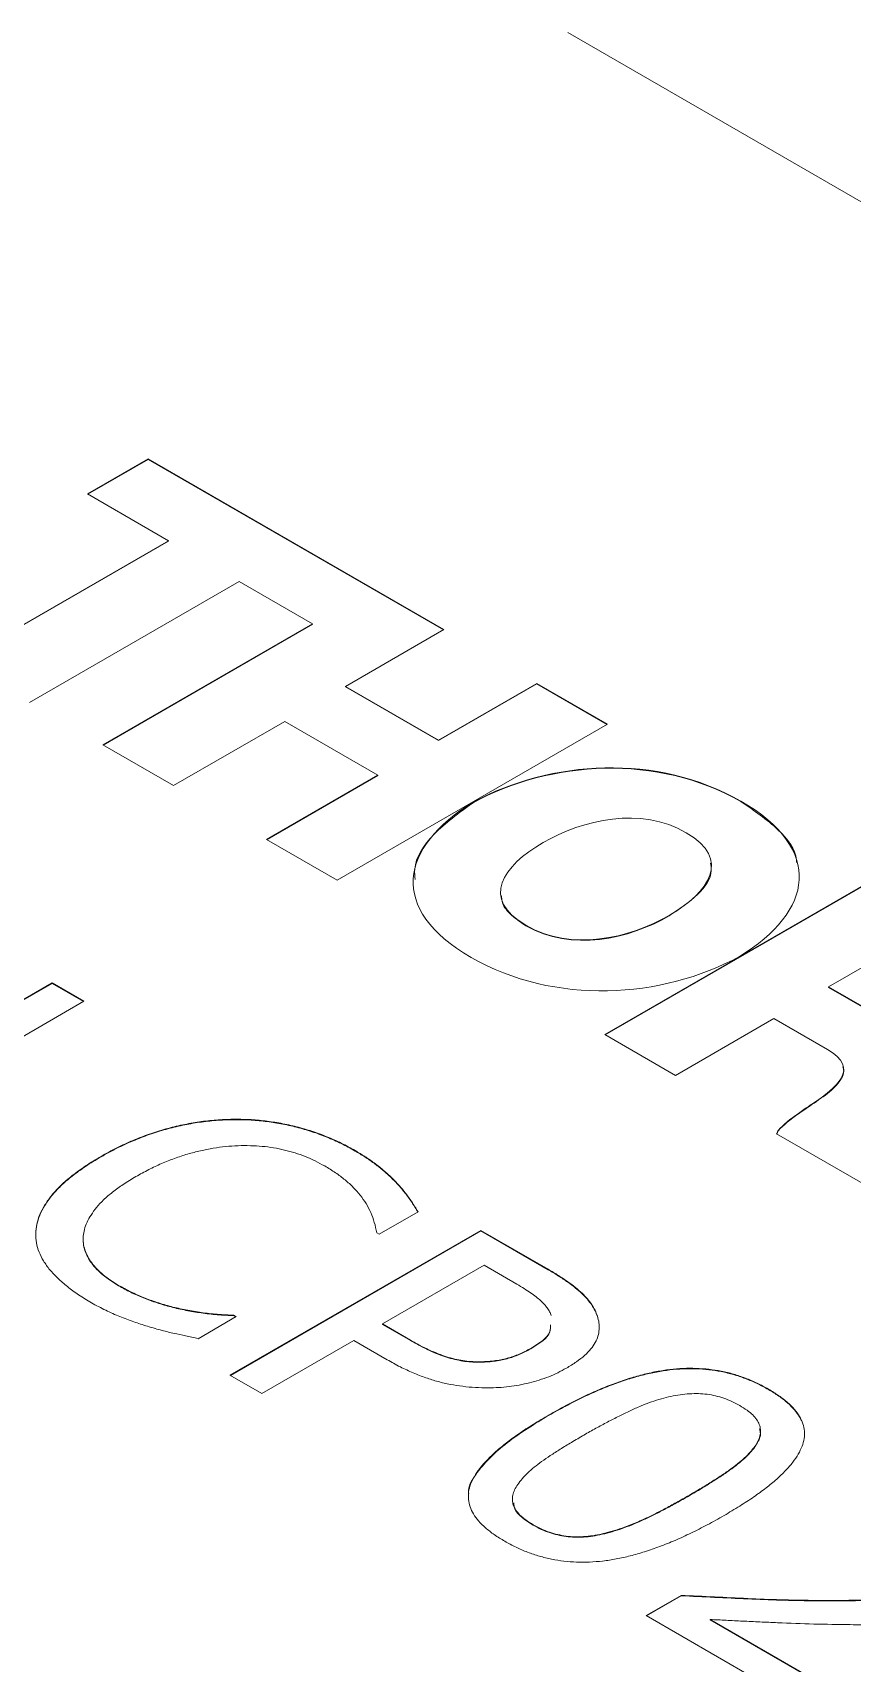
# Model space of a CAD drawing. Header units: inches. Extents: x 0.1 to 10.9, y 0 to 8.5.
# Drawn here: x 9.8673 to 9.9423, y 7.3138 to 7.4632 of the extents above; entities that cross this region are included whole.
import ezdxf

# ---------------------------------------------------------------- set-up
doc = ezdxf.new("R2010")
doc.units = ezdxf.units.IN
doc.header["$MEASUREMENT"] = 0

msp = doc.modelspace()

# ---------------------------------------------------------------- linework, layer by layer
at = {"color": 7, "linetype": 'Continuous', "lineweight": 0}
for p, q in [((9.9162695463, 7.463173764), (10.1117468184, 7.3503271368)), ((9.8723020498, 7.420921815), (9.8778480158, 7.4241234331)), ((9.8723374108, 7.4209014015), (9.8778480158, 7.424082606)), ((9.8778480158, 7.4241234331), (9.9049214677, 7.4084942619)), ((9.8778480158, 7.424082606), (9.8778480158, 7.4241234331)), ((9.8778480158, 7.424082606), (9.9048861066, 7.4084738484)), ((9.8797149094, 7.4166424623), (9.8723020498, 7.420921815)), ((9.860512138, 7.4055569383), (9.8797149094, 7.4166424623)), ((9.8605474991, 7.4055365248), (9.8797149094, 7.4166016352)), ((9.8797149094, 7.4166016352), (9.8797149094, 7.4166424623)), ((9.8861881655, 7.4129056852), (9.8669852607, 7.4018200842)), ((9.8929031116, 7.4090292293), (9.8861881655, 7.4129056852)), ((9.8737002068, 7.3979436283), (9.8929031116, 7.4090292293)), ((9.8737355679, 7.3979232148), (9.8929031116, 7.4089884022)), ((9.8929031116, 7.4089884022), (9.8929031116, 7.4090292293)), ((9.9049214677, 7.4084942619), (9.8959090982, 7.4032915318)), ((9.8959090982, 7.4032915318), (9.9044360234, 7.3983690426)), ((9.8959090982, 7.4032507047), (9.8959090982, 7.4032915318)), ((9.8959090982, 7.4032507047), (9.9044360234, 7.3983282156)), ((9.9044360234, 7.3983690426), (9.9134483929, 7.4035717728)), ((9.9044360234, 7.3983282156), (9.9134483929, 7.4035309457)), ((9.9134483929, 7.4035717728), (9.9199217152, 7.3998348034)), ((9.9134483929, 7.4035309457), (9.9134483929, 7.4035717728)), ((9.9134483929, 7.4035309457), (9.9198863541, 7.3998143898)), ((9.8903640644, 7.4000904519), (9.8801727303, 7.39420712)), ((9.8988909897, 7.3951679628), (9.8903640644, 7.4000904519)), ((9.9199217152, 7.3998348034), (9.8951729779, 7.3855476614)), ((9.8801727303, 7.39420712), (9.8737002068, 7.3979436283)), ((9.9044360234, 7.3983282156), (9.9044360234, 7.3983690426)), ((9.8886996556, 7.3892846308), (9.8988909897, 7.3951679628)), ((9.8887350167, 7.3892642173), (9.8988909897, 7.3951271357)), ((9.8988909897, 7.3951271357), (9.8988909897, 7.3951679628)), ((9.9076026006, 7.3926426387), (9.9076026006, 7.3926834658)), ((9.8951729779, 7.3855476614), (9.8886996556, 7.3892846308)), ((9.9196658472, 7.3714082289), (9.9444145846, 7.3856953709)), ((9.9197012083, 7.3713878154), (9.9444145846, 7.3856545438)), ((9.9457485079, 7.3789914896), (9.9401683951, 7.375770159)), ((9.8460703218, 7.3628685144), (9.8690512922, 7.3761351462)), ((9.8461056829, 7.3628481009), (9.8690512922, 7.3760943192)), ((9.8690512922, 7.3761351462), (9.8719602758, 7.3744558257)), ((9.8690512922, 7.3760943192), (9.8690512922, 7.3761351462)), ((9.8690512922, 7.3760943192), (9.8719249147, 7.3744354122)), ((9.9401683951, 7.375770159), (9.9455975429, 7.3726359786)), ((9.9401683951, 7.3757293319), (9.9401683951, 7.375770159)), ((9.9401683951, 7.3757293319), (9.9455975429, 7.3725951516)), ((9.8719602758, 7.3744558257), (9.8515973907, 7.3627005823)), ((9.9351519384, 7.3728742202), (9.9261391695, 7.3676712595)), ((9.9400598977, 7.3700409156), (9.9351519384, 7.3728742202)), ((9.9261391695, 7.3676712595), (9.9196658472, 7.3714082289)), ((9.9386171438, 7.3649892964), (9.9386171438, 7.3650301235)), ((9.8856097723, 7.3636122449), (9.8856097723, 7.3636530719)), ((9.9642352613, 7.3456788538), (9.9353961582, 7.3623273137)), ((9.8968093591, 7.3607416564), (9.8968093591, 7.3607824835)), ((9.8735374904, 7.3602116209), (9.8735374904, 7.3602524479)), ((9.9025636923, 7.3551777514), (9.8990138232, 7.3531284556)), ((9.8853416003, 7.3401976879), (9.9083225707, 7.3534643197)), ((9.8853769614, 7.3401772743), (9.9083225707, 7.3534234926)), ((9.8990138232, 7.3531284556), (9.8987865589, 7.3532596525)), ((9.9083225707, 7.3534643197), (9.9144768891, 7.3499115073)), ((9.9083225707, 7.3534234926), (9.9083225707, 7.3534643197)), ((9.9083225707, 7.3534234926), (9.9144768891, 7.3498706802)), ((9.9086134691, 7.3502736108), (9.8993047216, 7.3448997852)), ((9.9116133584, 7.3485418115), (9.9086134691, 7.3502736108)), ((9.8751374313, 7.3483986509), (9.8751374313, 7.3484394779)), ((9.8859233971, 7.3455715134), (9.8824280715, 7.3435537049)), ((9.8857097686, 7.3456948385), (9.8859233971, 7.3455715134)), ((9.8857097686, 7.3456540115), (9.8857097686, 7.3456948385)), ((9.8857097686, 7.3456540115), (9.885888036, 7.3455510999)), ((9.9189949043, 7.345588413), (9.9189949043, 7.3456292401)), ((9.8993047216, 7.3448997852), (9.9018637181, 7.343422508)), ((9.8993047216, 7.3448589582), (9.8993047216, 7.3448997852)), ((9.8993047216, 7.3448589582), (9.9018637181, 7.3433816809)), ((9.8966866364, 7.3433883968), (9.8882505839, 7.3385183674)), ((9.8997319786, 7.3416303582), (9.8966866364, 7.3433883968)), ((9.9128814935, 7.3426207388), (9.9128814935, 7.3426615659)), ((9.9081225781, 7.3413953597), (9.9081225781, 7.3414361867)), ((9.8882505839, 7.3385183674), (9.8853416003, 7.3401976879)), ((9.9346488722, 7.3388973705), (9.9346488722, 7.3389381975)), ((9.9145632496, 7.33653845), (9.9145632496, 7.336579277)), ((9.9334898241, 7.3337675712), (9.9334898241, 7.3338083982)), ((9.9131223937, 7.3264703989), (9.9131223937, 7.3265112259)), ((9.9194312518, 7.3256359865), (9.9194312518, 7.3256768136)), ((9.9234492854, 7.3181985895), (9.9266491674, 7.3200458421)), ((9.9234846465, 7.318178176), (9.9266491674, 7.320005015)), ((9.9266491674, 7.320005015), (9.9266491674, 7.3200458421)), ((9.9391577968, 7.3091302589), (9.9234492854, 7.3181985895)), ((9.9293172508, 7.3178338621), (9.9417758821, 7.3106416474)), ((9.9293172508, 7.3177930351), (9.9293172508, 7.3178338621)), ((9.9293172508, 7.3177930351), (9.941740521, 7.3106212338))]:
    msp.add_line(p, q, dxfattribs=at)
for points in [[(9.907602600629554, 7.392683465774892), (9.914700560642416, 7.396557358233752), (9.924499649850926, 7.397173880780431), (9.932127227694766, 7.392788710992135)], [(9.907602600629554, 7.392642638734299), (9.914700560642416, 7.396516531193157), (9.924499649850926, 7.397133053739837), (9.932127227694766, 7.39274788395154)], [(9.907426621172503, 7.378473783704703), (9.899800795565987, 7.382892185810531), (9.900870103468058, 7.38857001173271), (9.907602600651854, 7.392683465762729)], [(9.927134486332328, 7.38989691091443), (9.922957988326345, 7.392307951892833), (9.917683399833397, 7.391110904342283), (9.914009319660694, 7.388989903005365)], [(9.932127227694766, 7.392788710992135), (9.93979420734583, 7.388379148926125), (9.93874551857386, 7.382688056748102), (9.932009835614323, 7.378558437435203)], [(9.914009319660694, 7.388989903005365), (9.910335638866238, 7.386869132224602), (9.908261467946414, 7.383823831267084), (9.912437965952396, 7.381412790288681)], [(9.925563132624028, 7.382320028753899), (9.92923721279673, 7.384441030090817), (9.931311383716555, 7.387485639379872), (9.927134486332328, 7.38989691091443)], [(9.912437965952396, 7.381412790288681), (9.916614863336623, 7.379001518754124), (9.921889451829573, 7.380199257973135), (9.925563132624028, 7.382320028753899)], [(9.912437965952396, 7.381371963248087), (9.916614863336623, 7.378960691713529), (9.921889451829573, 7.38015843093254), (9.925563132624028, 7.382279201713304)], [(9.93200983562187, 7.3785584374311), (9.924887186502207, 7.374687137305441), (9.915069882522037, 7.374077862906502), (9.907426621172503, 7.378473783704703)], [(9.93861714375533, 7.365030123455578), (9.940939727944075, 7.366571737177988), (9.943087184772013, 7.36829329997844), (9.940059897668467, 7.370040915624273)], [(9.935396158202545, 7.362327313664537), (9.935672927326921, 7.363128957411313), (9.937994113691804, 7.364589761201813), (9.93861714375533, 7.365030123455578)], [(9.935396158202545, 7.362286486623942), (9.935672927326921, 7.363088130370718), (9.937994113691804, 7.364548934161219), (9.93861714375533, 7.364989296414985)]]:
    msp.add_open_spline(points, degree=3, dxfattribs=at)
for points, knots in [([(9.90229676254614, 7.385614055556932), (9.902268994342997, 7.385924806196882), (9.902141536294897, 7.387351173967499), (9.903830312458107, 7.389913437064244), (9.906317422207612, 7.391712828760498), (9.907602600651854, 7.392642638722134)], [0, 0, 0, 0, 0.1186409035201174, 0.5445702737250943, 1, 1, 1, 1]), ([(9.932127227694766, 7.39274788395154), (9.933331070317248, 7.391924303218602), (9.935614697981256, 7.390362012840972), (9.937218629146075, 7.388294047599487), (9.93723773334814, 7.387223415163549), (9.937239501746623, 7.387124311062259)], [0, 0, 0, 0, 0.5029055323475532, 0.9539859817249147, 1, 1, 1, 1]), ([(9.925563132624028, 7.382279201713304), (9.926496927473972, 7.382901602448823), (9.928301594590335, 7.384104464234428), (9.929535525983676, 7.385891950137368), (9.929389409884049, 7.386885871836971), (9.929356423749564, 7.387110252551597)], [0, 0, 0, 0, 0.4536081273916142, 0.8766504455120827, 1, 1, 1, 1]), ([(9.910216302214877, 7.384117756832294), (9.910219765196738, 7.383950499592514), (9.91023170124006, 7.383374005189529), (9.910938925372902, 7.382380708378933), (9.911918800814135, 7.381721323573945), (9.912437965952396, 7.381371963248087)], [0, 0, 0, 0, 0.1611876387549607, 0.5555739870845066, 1, 1, 1, 1]), ([(9.93861714375533, 7.364989296414985), (9.93918547367013, 7.365374336355943), (9.940276108704978, 7.366113234729037), (9.941275987323158, 7.367162267374523), (9.94159938864598, 7.367970127189359), (9.941512897053597, 7.368315953137348), (9.941480029980093, 7.368447368070742)], [0, 0, 0, 0, 0.3836144617329843, 0.7361628535538072, 0.8997410656177581, 1, 1, 1, 1]), ([(9.873537490351413, 7.360252447946627), (9.87401358362341, 7.360516905560322), (9.8749436219046, 7.361033517995226), (9.876426104361093, 7.361711207324042), (9.877921404274108, 7.362297069444199), (9.879447186786992, 7.362771044388385), (9.880982218309633, 7.363150866863983), (9.8825240135506, 7.363424209186578), (9.884066195045024, 7.363602574375848), (9.885097836606338, 7.363636324142211), (9.885609772264392, 7.363653071925065)], [0, 0, 0, 0, 0.1439337630055675, 0.2811716052796475, 0.4115964099268381, 0.5373392318418957, 0.6582323932264491, 0.7750153268190358, 0.888354947070864, 1, 1, 1, 1]), ([(9.873537490351413, 7.360211620906033), (9.87401358362341, 7.360476078519728), (9.8749436219046, 7.360992690954632), (9.876426104361093, 7.361670380283448), (9.877921404274108, 7.362256242403604), (9.879447186786992, 7.36273021734779), (9.880982218309633, 7.36311003982339), (9.8825240135506, 7.363383382145984), (9.884066195045024, 7.363561747335253), (9.885097836606338, 7.363595497101617), (9.885609772264392, 7.363612244884473)], [0, 0, 0, 0, 0.1439337630055675, 0.2811716052796475, 0.4115964099268381, 0.5373392318418957, 0.6582323932264491, 0.7750153268190358, 0.888354947070864, 1, 1, 1, 1]), ([(9.885609772264392, 7.363653071925065), (9.88610301847537, 7.363650405178326), (9.887090074972422, 7.363645068635162), (9.888563731093834, 7.363510995095881), (9.89002361673842, 7.363292418892833), (9.891460142065693, 7.362969800939531), (9.892872054726308, 7.362560823974098), (9.894239715250906, 7.362055967830686), (9.895570570800924, 7.361466538866608), (9.896390689890579, 7.361013671426322), (9.896809359099326, 7.360782483474131)], [0, 0, 0, 0, 0.1173473399883953, 0.2348288780910684, 0.3542169838980874, 0.4759864235534986, 0.6012196116752219, 0.7298617634413067, 0.8620949528204334, 0.9999999999999999, 0.9999999999999999, 0.9999999999999999, 0.9999999999999999]), ([(9.885609772264392, 7.363612244884473), (9.88610301847537, 7.363609578137733), (9.887090074972422, 7.363604241594569), (9.888563731093834, 7.363470168055287), (9.89002361673842, 7.363251591852238), (9.891460142065693, 7.362928973898937), (9.892872054726308, 7.362519996933504), (9.894239715250906, 7.362015140790092), (9.895570570800924, 7.361425711826014), (9.896390689890579, 7.360972844385729), (9.896809359099326, 7.360741656433537)], [0, 0, 0, 0, 0.1173473399883953, 0.2348288780910684, 0.3542169838980874, 0.4759864235534986, 0.6012196116752219, 0.7298617634413067, 0.8620949528204334, 0.9999999999999999, 0.9999999999999999, 0.9999999999999999, 0.9999999999999999]), ([(9.886082482098333, 7.361228552977476), (9.88570699970881, 7.361208069066537), (9.884941100168316, 7.361166286499862), (9.883788613568413, 7.361008517175573), (9.882620340394874, 7.360772343223132), (9.881432213581743, 7.360461942265211), (9.880243358554221, 7.360064890548983), (9.87904912198491, 7.359591549475246), (9.877862384476048, 7.359031987934654), (9.877107918169362, 7.358611400689102), (9.876719191156791, 7.35839469966211)], [0, 0, 0, 0, 0.1046440647973832, 0.2134503331716278, 0.3278889390370082, 0.4480289007563204, 0.5750596300044188, 0.7088115466650203, 0.8499696851177437, 1, 1, 1, 1]), ([(9.894014007677455, 7.359373428631213), (9.893726243827947, 7.359531260093781), (9.893164186341771, 7.359839534935257), (9.892258439714853, 7.36024248292894), (9.891316857381948, 7.360573178262697), (9.890348829616562, 7.36084580074275), (9.889339419629335, 7.361045671382891), (9.888292802809998, 7.361181059935389), (9.8871998796874, 7.361245038984062), (9.886459896744322, 7.361234121327005), (9.886082482098333, 7.361228552977476)], [0, 0, 0, 0, 0.134722245803829, 0.2631381493464586, 0.3873679747455884, 0.5083993233145143, 0.6281423894399396, 0.7488387040066348, 0.8718998153934212, 1, 1, 1, 1]), ([(9.896809359099326, 7.360782483474131), (9.897110146884142, 7.360602587411224), (9.897712781154766, 7.360242162094337), (9.898548847688476, 7.359663963865661), (9.899320006400904, 7.359052033346967), (9.900055280428532, 7.358407768460104), (9.900743070713867, 7.357707059922107), (9.901392240957312, 7.35693465146153), (9.90200970387991, 7.356085776344195), (9.902375142434673, 7.355486797478974), (9.902563692270194, 7.355177751361518)], [0, 0, 0, 0, 0.1140350332836657, 0.2284714425832287, 0.3432329362395967, 0.4591030622536825, 0.5802567027854907, 0.7103464218429736, 0.8505517991796093, 1, 1, 1, 1]), ([(9.896809359099326, 7.360741656433537), (9.897110146884142, 7.360561760370629), (9.897712781154766, 7.360201335053744), (9.898548847688476, 7.359623136825067), (9.899320006400904, 7.359011206306373), (9.900055280428532, 7.35836694141951), (9.900743070713867, 7.357666232881513), (9.901392240957312, 7.356893824420935), (9.90200970387991, 7.356044949303601), (9.902375142434673, 7.355445970438381), (9.902563692270194, 7.355136924320924)], [0, 0, 0, 0, 0.1140350332836657, 0.2284714425832287, 0.3432329362395967, 0.4591030622536825, 0.5802567027854907, 0.7103464218429736, 0.8505517991796093, 1, 1, 1, 1]), ([(9.867551347550437, 7.353191430102508), (9.867572721805425, 7.35347900267374), (9.867615979867773, 7.354061003413475), (9.867906554565558, 7.354937247131848), (9.868376819634685, 7.355822001770996), (9.868907339597582, 7.356560386162222), (9.869419966685223, 7.357153816096295), (9.869862339930306, 7.35760282884795), (9.87035387122083, 7.358049410162866), (9.87089723880065, 7.35849274834088), (9.871484770396988, 7.358936084539016), (9.87211552150671, 7.359382006823583), (9.872807115812329, 7.359820042100776), (9.87329212363693, 7.360107182749058), (9.873537490351413, 7.360252447946627)], [0, 0, 0, 0, 0.1069966970048778, 0.2165441458450213, 0.3308328615455245, 0.4509347330946794, 0.5135247786354864, 0.5775124879578195, 0.643065432020423, 0.7103394864074339, 0.7795386172444119, 0.8507595988884213, 0.9244988945920516, 1, 1, 1, 1]), ([(9.867551347550437, 7.353150603061914), (9.867572721805425, 7.353438175633146), (9.867615979867773, 7.354020176372881), (9.867906554565558, 7.354896420091253), (9.868376819634685, 7.355781174730401), (9.868907339597582, 7.356519559121628), (9.869419966685223, 7.3571129890557), (9.869862339930306, 7.357562001807357), (9.87035387122083, 7.358008583122271), (9.87089723880065, 7.358451921300285), (9.871484770396988, 7.358895257498421), (9.87211552150671, 7.359341179782988), (9.872807115812329, 7.359779215060182), (9.87329212363693, 7.360066355708463), (9.873537490351413, 7.360211620906033)], [0, 0, 0, 0, 0.1069966970048778, 0.2165441458450213, 0.3308328615455245, 0.4509347330946794, 0.5135247786354864, 0.5775124879578195, 0.643065432020423, 0.7103394864074339, 0.7795386172444119, 0.8507595988884213, 0.9244988945920516, 1, 1, 1, 1]), ([(9.898786558885524, 7.353259652497137), (9.898719303181855, 7.353577058359708), (9.89858844558979, 7.354194626307376), (9.898255632948318, 7.355085515118226), (9.897835860392226, 7.355916877365541), (9.897295542470925, 7.356689411978624), (9.89665438298605, 7.35741499473133), (9.895898947305657, 7.358106024409445), (9.895016411016716, 7.358762188394397), (9.894350333211067, 7.359168345815983), (9.894014007677455, 7.359373428631213)], [0, 0, 0, 0, 0.1400132960552307, 0.2724200592607236, 0.3987353364185662, 0.5189032234862803, 0.6367932430481876, 0.7550996673137989, 0.8763414208169084, 1, 1, 1, 1]), ([(9.876719191156791, 7.35839469966211), (9.876328998429262, 7.358161215668832), (9.87557489696122, 7.357709975526018), (9.874592743651252, 7.356997798711996), (9.873763693244006, 7.356294432992508), (9.873110484841979, 7.35559127589513), (9.872616834142354, 7.354898584526517), (9.872245134839439, 7.35422765126532), (9.871990236405113, 7.353576041454223), (9.871933462530722, 7.353144878054599), (9.871905732366939, 7.352934284153521)], [0, 0, 0, 0, 0.1552328577602268, 0.3000089895753085, 0.4351836069882941, 0.5620030713310887, 0.6812062373093717, 0.7932339138198856, 0.8990088752027428, 1, 1, 1, 1]), ([(9.87265115941277, 7.346851995278505), (9.872255056667198, 7.347090791817977), (9.871479954752374, 7.347558073746887), (9.870452514476641, 7.348304892802113), (9.869572788618315, 7.349071015814305), (9.868826207867611, 7.349853097991847), (9.868251665205662, 7.350659658617244), (9.867837621174038, 7.351485165058666), (9.867588046130974, 7.352331789808438), (9.867563618325653, 7.352903995202806), (9.867551347550437, 7.353191430102508)], [0, 0, 0, 0, 0.1380481556629402, 0.2701354408367565, 0.397707406883693, 0.521626862918657, 0.6425281201263264, 0.7611625910950656, 0.8800252368306807, 0.9999999999999999, 0.9999999999999999, 0.9999999999999999, 0.9999999999999999]), ([(9.871905732366939, 7.352934284153521), (9.871901448885172, 7.35272326338556), (9.871892937363253, 7.352303953116407), (9.872036098425955, 7.351683166030176), (9.872290956917665, 7.351079296515397), (9.87266682315857, 7.350497056360745), (9.873144432251502, 7.349937238577402), (9.873721888890799, 7.349406819699298), (9.874379902694573, 7.348901472367354), (9.87488363508466, 7.348594260790703), (9.87513743132783, 7.348439477922761)], [0, 0, 0, 0, 0.1262396033605228, 0.2508452725971373, 0.3738153758072612, 0.4977720642676091, 0.6221551661444895, 0.7468532712012225, 0.8724567051774588, 1, 1, 1, 1]), ([(9.871905732366939, 7.352893457112927), (9.871901448885172, 7.352682436344965), (9.871892937363253, 7.352263126075813), (9.872036098425955, 7.351642338989581), (9.872290956917665, 7.351038469474804), (9.87266682315857, 7.350456229320151), (9.873144432251502, 7.349896411536808), (9.873721888890799, 7.349365992658703), (9.874379902694573, 7.348860645326759), (9.87488363508466, 7.348553433750109), (9.87513743132783, 7.348398650882166)], [0, 0, 0, 0, 0.1262396033605228, 0.2508452725971373, 0.3738153758072612, 0.4977720642676091, 0.6221551661444895, 0.7468532712012225, 0.8724567051774588, 1, 1, 1, 1]), ([(9.87513743132783, 7.348439477922761), (9.875503969931202, 7.348237736472204), (9.876228892660126, 7.347838741764609), (9.877413020616023, 7.347317175847967), (9.878650424839831, 7.346864908012742), (9.879947250500306, 7.346485546230063), (9.881303195159035, 7.346177145206565), (9.882718572214998, 7.345941594219415), (9.884192269384412, 7.345772651525738), (9.88519948768148, 7.345721004252634), (9.885709768575419, 7.345694838508065)], [0, 0, 0, 0, 0.1280605506992682, 0.2532721056575006, 0.3761138554443983, 0.4981815323056519, 0.6205534214054526, 0.7442998557514905, 0.8704561875339912, 1, 1, 1, 1]), ([(9.914763242215388, 7.345673847002025), (9.9147157667764, 7.345791705719083), (9.914620496528327, 7.346028215995789), (9.914402351941272, 7.34637437418395), (9.914122281242063, 7.346714165413201), (9.913779542456856, 7.347053698732356), (9.913369661999985, 7.347403919003641), (9.912861864078927, 7.347763943325472), (9.912277406652175, 7.348151201254852), (9.911841581426394, 7.348407564868137), (9.911613358418062, 7.348541811514705)], [0, 0, 0, 0, 0.105258463781156, 0.2112250075002097, 0.3198711160453087, 0.4324427676054404, 0.5530254777835597, 0.6873920240563482, 0.8363005891403951, 0.9999999999999999, 0.9999999999999999, 0.9999999999999999, 0.9999999999999999]), ([(9.914476889142906, 7.349911507283798), (9.91479980373004, 7.349719955214115), (9.915420873769802, 7.349351538127141), (9.916263244264147, 7.34879337658279), (9.916983220192655, 7.348254787921769), (9.91758208017254, 7.347728967954321), (9.918080550764865, 7.347211565154928), (9.918477117035966, 7.346690195048941), (9.918793981155012, 7.346165236409363), (9.918928316822686, 7.345806873347676), (9.91899490428654, 7.345629240051689)], [0, 0, 0, 0, 0.1574391954509692, 0.3028069070719984, 0.4358542003952628, 0.557900523911011, 0.6732086590877351, 0.7841730916311505, 0.8930189821595446, 1, 1, 1, 1]), ([(9.914476889142906, 7.349870680243204), (9.91479980373004, 7.349679128173521), (9.915420873769802, 7.349310711086548), (9.916263244264147, 7.348752549542196), (9.916983220192655, 7.348213960881174), (9.91758208017254, 7.347688140913727), (9.918080550764865, 7.347170738114333), (9.918477117035966, 7.346649368008347), (9.918793981155012, 7.346124409368769), (9.918928316822686, 7.345766046307081), (9.91899490428654, 7.345588413011095)], [0, 0, 0, 0, 0.1574391954509692, 0.3028069070719984, 0.4358542003952628, 0.557900523911011, 0.6732086590877351, 0.7841730916311505, 0.8930189821595446, 1, 1, 1, 1]), ([(9.87513743132783, 7.348398650882166), (9.875503969931202, 7.348196909431611), (9.876228892660126, 7.347797914724015), (9.877413020616023, 7.347276348807372), (9.878650424839831, 7.346824080972148), (9.879947250500306, 7.346444719189469), (9.881303195159035, 7.346136318165972), (9.882718572214998, 7.34590076717882), (9.884192269384412, 7.345731824485143), (9.88519948768148, 7.345680177212041), (9.885709768575419, 7.34565401146747)], [0, 0, 0, 0, 0.1280605506992682, 0.2532721056575006, 0.3761138554443983, 0.4981815323056519, 0.6205534214054526, 0.7442998557514905, 0.8704561875339912, 1, 1, 1, 1]), ([(9.877778242996294, 7.344689870156411), (9.877363909081351, 7.34482408884706), (9.87650607754866, 7.345101973473352), (9.875452084561552, 7.345491587214322), (9.87460019698227, 7.345851498695943), (9.873948313961481, 7.346154504082727), (9.873295022050922, 7.346490218769894), (9.872869258273422, 7.346729448884814), (9.87265115941277, 7.346851995278505)], [0, 0, 0, 0, 0.2236153852995349, 0.4629703767557461, 0.5884928398083539, 0.7203619264794664, 0.8567544999075842, 1, 1, 1, 1]), ([(9.91899490428654, 7.345629240051689), (9.919050786308231, 7.345422454088409), (9.919161615236236, 7.345012342464943), (9.919170000083403, 7.344394077901656), (9.919057132907517, 7.343786078488161), (9.918811051194742, 7.343186758702211), (9.918408289777862, 7.342590851260024), (9.917825717002712, 7.342001269622132), (9.917068789202828, 7.341412565130918), (9.91646437130301, 7.341045080276659), (9.916149554709161, 7.340853672427648)], [0, 0, 0, 0, 0.1187906523873734, 0.2355934925670701, 0.3500810610365871, 0.4655632116155343, 0.5845283973440831, 0.7122584647986153, 0.8501271884100278, 1, 1, 1, 1]), ([(9.882428071459014, 7.34355370489201), (9.88204543459342, 7.34364132885545), (9.881315145676165, 7.343808565248858), (9.880399853428777, 7.344002030194329), (9.879678414982287, 7.344165233076832), (9.879095170344875, 7.344313690834904), (9.878454094560682, 7.344489647109977), (9.878010949026404, 7.344620930299307), (9.877778242996294, 7.344689870156411)], [0, 0, 0, 0, 0.2443698001561019, 0.4663966617268122, 0.5786404015774931, 0.7043098872557341, 0.8447262423815177, 1, 1, 1, 1]), ([(9.91288149345335, 7.342661565885321), (9.91366270011112, 7.34314384915709), (9.91469760422654, 7.343782754289028), (9.91468745127644, 7.344617465123444), (9.914684962371826, 7.344822086994601)], [0, 0, 0, 0, 0.7548589730492348, 1, 1, 1, 1]), ([(9.91288149345335, 7.342620738844727), (9.91366270011112, 7.343103022116495), (9.91469760422654, 7.343741927248433), (9.91468745127644, 7.34457663808285), (9.914684962371826, 7.344781259954006)], [0, 0, 0, 0, 0.754858973049237, 1, 1, 1, 1]), ([(9.901863718093011, 7.343422507979261), (9.902160453143935, 7.34325604447418), (9.902723953518919, 7.342939929990089), (9.903578541003258, 7.342520057596825), (9.90438332369286, 7.342171934002507), (9.905154378394712, 7.341893207232711), (9.905905538077947, 7.341686595172122), (9.906646862166477, 7.341538216642574), (9.90738609079143, 7.34145112484872), (9.907879517334125, 7.341441116707452), (9.908122578105878, 7.341436186720251)], [0, 0, 0, 0, 0.1692202711758538, 0.3213495876726577, 0.4586938471132095, 0.5802994184426955, 0.6928531023324181, 0.7982987520901574, 0.9006424325855984, 1, 1, 1, 1]), ([(9.901863718093011, 7.343381680938668), (9.902160453143935, 7.343215217433586), (9.902723953518919, 7.342899102949494), (9.903578541003258, 7.342479230556231), (9.90438332369286, 7.342131106961912), (9.905154378394712, 7.341852380192117), (9.905905538077947, 7.341645768131528), (9.906646862166477, 7.34149738960198), (9.90738609079143, 7.341410297808125), (9.907879517334125, 7.341400289666857), (9.908122578105878, 7.341395359679656)], [0, 0, 0, 0, 0.1692202711758538, 0.3213495876726577, 0.4586938471132095, 0.5802994184426955, 0.6928531023324181, 0.7982987520901574, 0.9006424325855984, 1, 1, 1, 1]), ([(9.908122578105878, 7.341436186720251), (9.908362337455207, 7.341442337758105), (9.908827427082251, 7.341454269655274), (9.909503093442387, 7.341514717464978), (9.9101332840288, 7.341613862046748), (9.910723697620131, 7.34175393608735), (9.911288993663156, 7.341927029263823), (9.911839185885409, 7.342134390604434), (9.912374690875126, 7.342380569976934), (9.912709782459952, 7.342566360989681), (9.91288149345335, 7.342661565885321)], [0, 0, 0, 0, 0.1343297448402927, 0.2605753273133459, 0.3820251210610042, 0.4992520025902523, 0.6172928632116694, 0.7399048824235754, 0.8667194491319329, 1, 1, 1, 1]), ([(9.908122578105878, 7.341395359679656), (9.908362337455207, 7.34140151071751), (9.908827427082251, 7.34141344261468), (9.909503093442387, 7.341473890424384), (9.9101332840288, 7.341573035006154), (9.910723697620131, 7.341713109046755), (9.911288993663156, 7.341886202223229), (9.911839185885409, 7.34209356356384), (9.912374690875126, 7.34233974293634), (9.912709782459952, 7.342525533949086), (9.91288149345335, 7.342620738844727)], [0, 0, 0, 0, 0.1343297448402927, 0.2605753273133459, 0.3820251210610042, 0.4992520025902523, 0.6172928632116694, 0.7399048824235754, 0.8667194491319329, 1, 1, 1, 1]), ([(9.908999818470788, 7.339051026846485), (9.908605092986532, 7.339055947836584), (9.907818677760558, 7.339065751970585), (9.906653644526674, 7.339180005308503), (9.905506950946371, 7.339356853884039), (9.904375031622585, 7.339619808306925), (9.903235103879998, 7.339968504530744), (9.902083948674571, 7.340425340523492), (9.90089418646098, 7.340979100600508), (9.900130560289085, 7.341407007954302), (9.899731978553406, 7.341630358151118)], [0, 0, 0, 0, 0.1117320874429492, 0.2226048692057108, 0.3338244896838122, 0.4474990932027683, 0.567521560525586, 0.6986107609948291, 0.8426871021196622, 1, 1, 1, 1]), ([(9.916149554709161, 7.340853672427648), (9.915892025632514, 7.340711585466065), (9.915382627113368, 7.340430534142606), (9.914548025867903, 7.340066537001904), (9.913674517559764, 7.339757736721984), (9.912770377964717, 7.339502696666824), (9.911843831853693, 7.339304319100243), (9.910906402201103, 7.339156544169669), (9.909955890575278, 7.339071953885132), (9.909318456371965, 7.339058001370312), (9.908999818470788, 7.339051026846485)], [0, 0, 0, 0, 0.1334380564476947, 0.2639435874110411, 0.3911452783819575, 0.516867829630911, 0.640497682559508, 0.7610340868251867, 0.8805467346565188, 1, 1, 1, 1]), ([(9.914563249593337, 7.336579277010305), (9.915067865302982, 7.33686366158479), (9.916044244803825, 7.337413916488821), (9.917531578487031, 7.338166522329507), (9.918972254261307, 7.338830082363575), (9.920378452436601, 7.339396129817679), (9.921743316446133, 7.339871717175021), (9.92306869490674, 7.340257105105316), (9.924357517679129, 7.34054599200461), (9.92560972866412, 7.340742146016627), (9.926830788941787, 7.340844558621316), (9.928029725291482, 7.340854476571645), (9.929205056491773, 7.340765611974541), (9.930357465169939, 7.340589176498369), (9.931480805263403, 7.340315233524588), (9.932570444705211, 7.339943126806988), (9.933648971920372, 7.339489733925254), (9.934308911163782, 7.339125717113009), (9.934648872249005, 7.338938197501521)], [0, 0, 0, 0, 0.0906329011836335, 0.1753653426288617, 0.2541102187879562, 0.3274215029633282, 0.3955560567886145, 0.4588739603350014, 0.517934824973257, 0.5729694386300633, 0.6252987845255904, 0.6761318033419803, 0.7265933906285927, 0.7771870883272608, 0.8289458178959396, 0.8827904889383938, 0.9396206954251716, 1, 1, 1, 1]), ([(9.914563249593337, 7.33653844996971), (9.915067865302982, 7.336822834544195), (9.916044244803825, 7.337373089448228), (9.917531578487031, 7.338125695288912), (9.918972254261307, 7.338789255322981), (9.920378452436601, 7.339355302777085), (9.921743316446133, 7.339830890134427), (9.92306869490674, 7.340216278064722), (9.924357517679129, 7.340505164964015), (9.92560972866412, 7.340701318976032), (9.926830788941787, 7.340803731580723), (9.928029725291482, 7.340813649531051), (9.929205056491773, 7.340724784933949), (9.930357465169939, 7.340548349457777), (9.931480805263403, 7.340274406483994), (9.932570444705211, 7.339902299766393), (9.933648971920372, 7.339448906884661), (9.934308911163782, 7.339084890072414), (9.934648872249005, 7.338897370460926)], [0, 0, 0, 0, 0.0906329011836335, 0.1753653426288617, 0.2541102187879562, 0.3274215029633282, 0.3955560567886145, 0.4588739603350014, 0.517934824973257, 0.5729694386300633, 0.6252987845255904, 0.6761318033419803, 0.7265933906285927, 0.7771870883272608, 0.8289458178959396, 0.8827904889383938, 0.9396206954251716, 1, 1, 1, 1]), ([(9.92570829298589, 7.338269093246503), (9.925419252574189, 7.338199747147671), (9.924811147647498, 7.338053851616665), (9.923906061208438, 7.337754940755781), (9.922954325536521, 7.337387088290756), (9.921966409881831, 7.336949015052856), (9.920951565598143, 7.336452203180944), (9.919904427745589, 7.335915838238685), (9.918833919622701, 7.33534044419034), (9.918125089250914, 7.334937688145719), (9.917763131546176, 7.334732024478806)], [0, 0, 0, 0, 0.0929327014231519, 0.1955187970205158, 0.3091460508655601, 0.433137172054835, 0.5654292707948642, 0.7044741864873686, 0.8490924635745125, 1, 1, 1, 1]), ([(9.932030787014865, 7.33742680906666), (9.931794002756035, 7.337556603709059), (9.931339046154289, 7.337805990765964), (9.930588465894772, 7.338106029874329), (9.92982520465915, 7.338327664400091), (9.929042712778545, 7.338470366243931), (9.928240251550775, 7.338534923955927), (9.92741369110441, 7.338516405107943), (9.926557210757569, 7.33843878771572), (9.925996813746663, 7.338326767121395), (9.92570829298589, 7.338269093246503)], [0, 0, 0, 0, 0.1413728161521941, 0.2716333270370332, 0.3941115680980358, 0.5104341139114745, 0.6257922686548116, 0.7433981479379766, 0.8678883717593757, 0.9999999999999999, 0.9999999999999999, 0.9999999999999999, 0.9999999999999999]), ([(9.934648872249005, 7.338938197501521), (9.934976393216425, 7.338740080160092), (9.93561232708931, 7.338355403938555), (9.936411859984974, 7.337728588471775), (9.937049557818103, 7.337088920801538), (9.937527356139315, 7.336435767057884), (9.937828739693625, 7.335767443378201), (9.937972292625265, 7.335086104561404), (9.93794904861223, 7.334390020043971), (9.937749244885437, 7.333681355215125), (9.937397576805875, 7.332956048334859), (9.936888753507096, 7.332213250155553), (9.936218650482507, 7.331451466165329), (9.935405380438517, 7.330667551700881), (9.934427392481398, 7.329865450026321), (9.93329880271216, 7.32904188019739), (9.932007973690206, 7.328199768351955), (9.93107281476993, 7.327645145844273), (9.930589931078714, 7.327358757982347)], [0, 0, 0, 0, 0.061036023575214, 0.1185111144595319, 0.1731258378212028, 0.2253349020485206, 0.2761557307410265, 0.3266572709749729, 0.3779751895595527, 0.4308974413397413, 0.4863702555085641, 0.5456756637640777, 0.6087552048826698, 0.6767411704922494, 0.749317240213279, 0.8273775877960803, 0.910863762528566, 1, 1, 1, 1]), ([(9.934648872249005, 7.338897370460926), (9.934976393216425, 7.338699253119498), (9.93561232708931, 7.338314576897962), (9.936411859984974, 7.33768776143118), (9.937049557818103, 7.337048093760943), (9.937448081854324, 7.336503308535381), (9.937619826314132, 7.33617276912478), (9.937668705634925, 7.33606575533078)], [0, 0, 0, 0, 0.061036023575214, 0.1185111144595319, 0.1731258378212028, 0.2253349020485206, 0.2500000000000088, 0.2500000000000088, 0.2500000000000088, 0.2500000000000088]), ([(9.907211937224053, 7.329367848608471), (9.907206558436837, 7.32939832264617), (9.907102817500883, 7.329986076923227), (9.908135200974336, 7.33166819934876), (9.910518564626855, 7.334094332908228), (9.913213907182945, 7.335723071062738), (9.914563249593337, 7.33653844996971)], [0, 0, 0, 0, 0.0108143011795499, 0.2085759634071158, 0.6037972929393868, 1, 1, 1, 1]), ([(9.910504308423047, 7.32499983749113), (9.910176588740642, 7.325197892498982), (9.909540269031117, 7.325582447689994), (9.908743786293318, 7.326209855836635), (9.90809814744295, 7.326844821670493), (9.90762475748149, 7.327496435173193), (9.907302881579573, 7.328158901068862), (9.907160405919797, 7.328837895468538), (9.90717173891321, 7.329529215849534), (9.907362198016116, 7.330234115767272), (9.907710646443554, 7.330954350317325), (9.908210531568406, 7.331696817258205), (9.908882444905498, 7.332456834186391), (9.909708013980376, 7.333240371796273), (9.910682415628303, 7.334049721754273), (9.911824559472278, 7.334878515262604), (9.913128323086209, 7.335728752062962), (9.914074233873599, 7.336289422396), (9.914563249593337, 7.336579277010305)], [0, 0, 0, 0, 0.0609726139191504, 0.1183879945613569, 0.1728742277214824, 0.2246695210592738, 0.2754008809859205, 0.3256802771256844, 0.3765492057640263, 0.4289720610265036, 0.4841475253492288, 0.5428865512447375, 0.606162208209361, 0.6740109616371233, 0.7471027693500146, 0.8256295092907744, 0.909854172135814, 0.9999999999999999, 0.9999999999999999, 0.9999999999999999, 0.9999999999999999]), ([(9.933489824098475, 7.333808398213058), (9.933584378067708, 7.333971687873318), (9.933768299480237, 7.33428931034024), (9.933926427298086, 7.334772845957808), (9.93393436006961, 7.335243660820549), (9.933840363873587, 7.335701437922679), (9.933599918782559, 7.336149346327754), (9.93321956379655, 7.336588578479672), (9.932695148848062, 7.33702317093443), (9.932258632401549, 7.337288379852755), (9.932030787014865, 7.33742680906666)], [0, 0, 0, 0, 0.1302336202016394, 0.2533235947621269, 0.3705049145481277, 0.4852872396224122, 0.6008722347763201, 0.72343065480173, 0.855641064832459, 0.9999999999999999, 0.9999999999999999, 0.9999999999999999, 0.9999999999999999]), ([(9.933489824098475, 7.333767571172464), (9.933710836035225, 7.334124920540313), (9.934022463657117, 7.334628784428047), (9.933866157215336, 7.335146371141286), (9.933820706124612, 7.335296876011025)], [0, 0, 0, 0, 0.7092180577874924, 1, 1, 1, 1]), ([(9.917763131546176, 7.334732024478806), (9.917378056002422, 7.33450823307021), (9.91664097919363, 7.334079871778611), (9.915610961411925, 7.333449507573109), (9.914704302059182, 7.332861957909152), (9.91389744136252, 7.332318270894503), (9.913203004561455, 7.331791448574747), (9.912604808817145, 7.331268333828688), (9.91209286712965, 7.330741860625701), (9.911826066932706, 7.330378667338134), (9.91169517358163, 7.330200483112477)], [0, 0, 0, 0, 0.1641007877079229, 0.3141068989893872, 0.4507499698644465, 0.5734501429382803, 0.686481460306712, 0.7948918672846365, 0.8993730472043221, 1, 1, 1, 1]), ([(9.927390049125876, 7.329206010513844), (9.927767622186831, 7.329427153477293), (9.928497376129586, 7.329854567311009), (9.929522973720829, 7.330489100922803), (9.930451739962502, 7.331090790036065), (9.931276065918645, 7.331665424259276), (9.932004552609751, 7.332215798930571), (9.932607778158657, 7.332755554980446), (9.933118693589018, 7.333278011980359), (9.93336869931377, 7.333635297601253), (9.933489824098475, 7.333808398213058)], [0, 0, 0, 0, 0.1596511372780683, 0.3085655703298849, 0.4461933710066808, 0.5739690612705017, 0.6921583564928288, 0.8020565012233003, 0.9040987413505454, 1, 1, 1, 1]), ([(9.927390049125876, 7.32916518347325), (9.927767622186831, 7.329386326436699), (9.928497376129586, 7.329813740270414), (9.929522973720829, 7.330448273882208), (9.930451739962502, 7.33104996299547), (9.931276065918645, 7.331624597218682), (9.932004552609751, 7.332174971889977), (9.932607778158657, 7.332714727939853), (9.933118693589018, 7.333237184939765), (9.93336869931377, 7.333594470560659), (9.933489824098475, 7.333767571172464)], [0, 0, 0, 0, 0.1596511372780683, 0.3085655703298849, 0.4461933710066808, 0.5739690612705017, 0.6921583564928288, 0.8020565012233003, 0.9040987413505454, 1, 1, 1, 1]), ([(9.91169517358163, 7.330200483112477), (9.91159188644294, 7.3300382857551), (9.911391489101876, 7.329723591016163), (9.911227200060342, 7.329239004781829), (9.911182785463987, 7.328765197293338), (9.911267495851707, 7.328298003425258), (9.91150164007023, 7.327838002311476), (9.911888108753343, 7.327383812514032), (9.912433553093605, 7.326934055585612), (9.912885471506007, 7.326656655387954), (9.913122393657185, 7.326511225925993)], [0, 0, 0, 0, 0.1279442181211491, 0.2482369193370229, 0.364444680202429, 0.4785790913491307, 0.5947180955730504, 0.7179626744033681, 0.8521394834580092, 1, 1, 1, 1]), ([(9.919431251825566, 7.325676813560912), (9.919734983158385, 7.325753737841612), (9.920357427208549, 7.325911380651759), (9.921275320538895, 7.326206746139635), (9.922199522151823, 7.326559660495715), (9.923144063971103, 7.326969863085595), (9.924125553186434, 7.327438296239912), (9.925159932010953, 7.327970264637889), (9.926260634028212, 7.328563209518274), (9.927003974000446, 7.328986277772972), (9.927390049125876, 7.329206010513844)], [0, 0, 0, 0, 0.0984900299220162, 0.2018380275637333, 0.3116948969422744, 0.4274599879961246, 0.5528053385861434, 0.6899099414542642, 0.8389457546750262, 1, 1, 1, 1]), ([(9.919431251825566, 7.325635986520318), (9.919734983158385, 7.325712910801017), (9.920357427208549, 7.325870553611164), (9.921275320538895, 7.326165919099042), (9.922199522151823, 7.32651883345512), (9.923144063971103, 7.326929036045001), (9.924125553186434, 7.327397469199318), (9.925159932010953, 7.327929437597295), (9.926260634028212, 7.328522382477679), (9.927003974000446, 7.328945450732378), (9.927390049125876, 7.32916518347325)], [0, 0, 0, 0, 0.0984900299220162, 0.2018380275637333, 0.3116948969422744, 0.4274599879961246, 0.5528053385861434, 0.6899099414542642, 0.8389457546750262, 1, 1, 1, 1]), ([(9.91132526977918, 7.328523070559299), (9.911343670672636, 7.328326089626211), (9.911417818547518, 7.327532339169678), (9.91239084107936, 7.326926151845803), (9.913122393657185, 7.326470398885398)], [0, 0, 0, 0, 0.2481648123377226, 1, 1, 1, 1]), ([(9.930589931078714, 7.327358757982347), (9.930080811768999, 7.327071725336554), (9.929096957458986, 7.326517045322876), (9.927597110047293, 7.325757705145427), (9.926147942824223, 7.325088563614953), (9.924734545231066, 7.324517044321772), (9.923361277424506, 7.324044279108883), (9.922036634380698, 7.32365737917333), (9.920749386172568, 7.323370238697982), (9.919499293899422, 7.323179267412338), (9.918280466900871, 7.323087078797112), (9.917089959544386, 7.323077970356354), (9.915922525301664, 7.323169129395167), (9.914781045411019, 7.323353879383835), (9.913658739069454, 7.323625089423484), (9.912570152698926, 7.323996090589938), (9.911500729586812, 7.324451999263126), (9.910843190586647, 7.324813518080464), (9.910504308423047, 7.32499983749113)], [0, 0, 0, 0, 0.0914072369269556, 0.1766411179085062, 0.2561617773375919, 0.3297025475052991, 0.3981326595607564, 0.4614147486825462, 0.5201907225520734, 0.5750949351457791, 0.6271223329766321, 0.6777301011362212, 0.7276094883997962, 0.7779011121402815, 0.8296305654851194, 0.8834447804353314, 0.9399298216911766, 1, 1, 1, 1]), ([(9.913122393657185, 7.326511225925993), (9.91335929255061, 7.326381535792658), (9.913816001049726, 7.326131511044594), (9.91456709500003, 7.325829587596758), (9.915334639605604, 7.325607996792826), (9.916117379738205, 7.325461933032773), (9.91692203112283, 7.325398385676188), (9.917746356292511, 7.325414819115692), (9.918596146786799, 7.325499130131782), (9.919147517421779, 7.325616444027157), (9.919431251825566, 7.325676813560912)], [0, 0, 0, 0, 0.1414581697554189, 0.2727119044869397, 0.3952640915827996, 0.5124813484088732, 0.6279091504467654, 0.7455860340844486, 0.8690789999429589, 1, 1, 1, 1]), ([(9.913122393657185, 7.326470398885398), (9.91335929255061, 7.326340708752063), (9.913816001049726, 7.326090684004001), (9.91456709500003, 7.325788760556163), (9.915334639605604, 7.325567169752231), (9.916117379738205, 7.325421105992179), (9.91692203112283, 7.325357558635593), (9.917746356292511, 7.325373992075098), (9.918596146786799, 7.325458303091189), (9.919147517421779, 7.325575616986563), (9.919431251825566, 7.325635986520318)], [0, 0, 0, 0, 0.1414581697554189, 0.2727119044869397, 0.3952640915827996, 0.5124813484088732, 0.6279091504467654, 0.7455860340844486, 0.8690789999429589, 1, 1, 1, 1]), ([(9.93863963411632, 7.319589276809386), (9.939115357335549, 7.319584590413539), (9.940036477100653, 7.319575516372862), (9.941370028721755, 7.319581719468696), (9.94260776310652, 7.319599011781302), (9.943748327362664, 7.319616636588291), (9.944790168108087, 7.319665626827206), (9.945736741231267, 7.319714873471867), (9.946587611066585, 7.319779998976878), (9.947355810382096, 7.319858711651945), (9.948064449461356, 7.319956146116446), (9.948732523232852, 7.320079658731389), (9.949374460580179, 7.320228365529355), (9.94999155885727, 7.320398648366856), (9.950576589232092, 7.320603444356264), (9.95114519026364, 7.320822315435766), (9.951679247344904, 7.321074604791894), (9.95201233317269, 7.321257733223641), (9.95218004368664, 7.32134993937847)], [0, 0, 0, 0, 0.0998658700287555, 0.193365433985425, 0.2798874732247337, 0.3597613811718555, 0.4327879830217739, 0.4992408871976369, 0.5592394164261348, 0.6128856371928199, 0.6629450015471171, 0.7120250352027366, 0.75997731246212, 0.8080517613265397, 0.8553927239361978, 0.9034650690241091, 0.9513941406751361, 1, 1, 1, 1]), ([(9.93863963411632, 7.319548449768791), (9.939115357335549, 7.319543763372945), (9.940036477100653, 7.319534689332268), (9.941370028721755, 7.319540892428101), (9.94260776310652, 7.319558184740708), (9.943748327362664, 7.319575809547699), (9.944790168108087, 7.319624799786611), (9.945736741231267, 7.319674046431272), (9.946587611066585, 7.319739171936283), (9.947355810382096, 7.319817884611351), (9.948064449461356, 7.319915319075851), (9.948732523232852, 7.320038831690796), (9.949374460580179, 7.320187538488761), (9.94999155885727, 7.320357821326262), (9.950576589232092, 7.320562617315669), (9.95114519026364, 7.320781488395172), (9.951679247344904, 7.3210337777513), (9.95201233317269, 7.321216906183047), (9.95218004368664, 7.321309112337875)], [0, 0, 0, 0, 0.0998658700287555, 0.193365433985425, 0.2798874732247337, 0.3597613811718555, 0.4327879830217739, 0.4992408871976369, 0.5592394164261348, 0.6128856371928199, 0.6629450015471171, 0.7120250352027366, 0.75997731246212, 0.8080517613265397, 0.8553927239361978, 0.9034650690241091, 0.9513941406751361, 1, 1, 1, 1]), ([(9.92664916736691, 7.32004584206575), (9.927667436729635, 7.319999400309711), (9.9297042218711, 7.319906505558962), (9.93273785425051, 7.319753925965056), (9.935715753651204, 7.319629022738766), (9.937678716867213, 7.319602339090687), (9.93863963411632, 7.319589276809386)], [0, 0, 0, 0, 0.2549530326516082, 0.5099677626423771, 0.760117547972381, 0.9999999999999999, 0.9999999999999999, 0.9999999999999999, 0.9999999999999999]), ([(9.92664916736691, 7.320005015025155), (9.927667436729635, 7.319958573269116), (9.9297042218711, 7.319865678518369), (9.93273785425051, 7.319713098924462), (9.935715753651204, 7.319588195698172), (9.937678716867213, 7.319561512050092), (9.93863963411632, 7.319548449768791)], [0, 0, 0, 0, 0.2549530326516082, 0.5099677626423771, 0.760117547972381, 0.9999999999999999, 0.9999999999999999, 0.9999999999999999, 0.9999999999999999]), ([(9.942125869141645, 7.317361553230918), (9.941021064618864, 7.317377450180681), (9.938806879437857, 7.317409309925878), (9.93605325672374, 7.317512336798306), (9.93388064412818, 7.31761283063217), (9.9323090513834, 7.317684288708092), (9.930794745344059, 7.31776313303839), (9.92980364543496, 7.317810577938553), (9.929317250756565, 7.317833862116812)], [0, 0, 0, 0, 0.2582395637416157, 0.5175487639639189, 0.6446900248165448, 0.7675959250472242, 0.885944792994676, 1, 1, 1, 1]), ([(9.949521050870718, 7.317663306130239), (9.948983122255584, 7.317601872370456), (9.94788182770794, 7.317476099799919), (9.946459632893138, 7.31740347912194), (9.94525649460779, 7.317369671422905), (9.944275971509061, 7.317353603008899), (9.943224256311636, 7.317351872755356), (9.942500085964312, 7.317358255125382), (9.942125869141645, 7.317361553230918)], [0, 0, 0, 0, 0.2212448953598618, 0.4529519161069225, 0.5754384810760167, 0.7076098863437048, 0.848906683742578, 1, 1, 1, 1])]:
    msp.add_open_spline(points, degree=3, knots=knots, dxfattribs=at)

doc.saveas('drawing.dxf')
